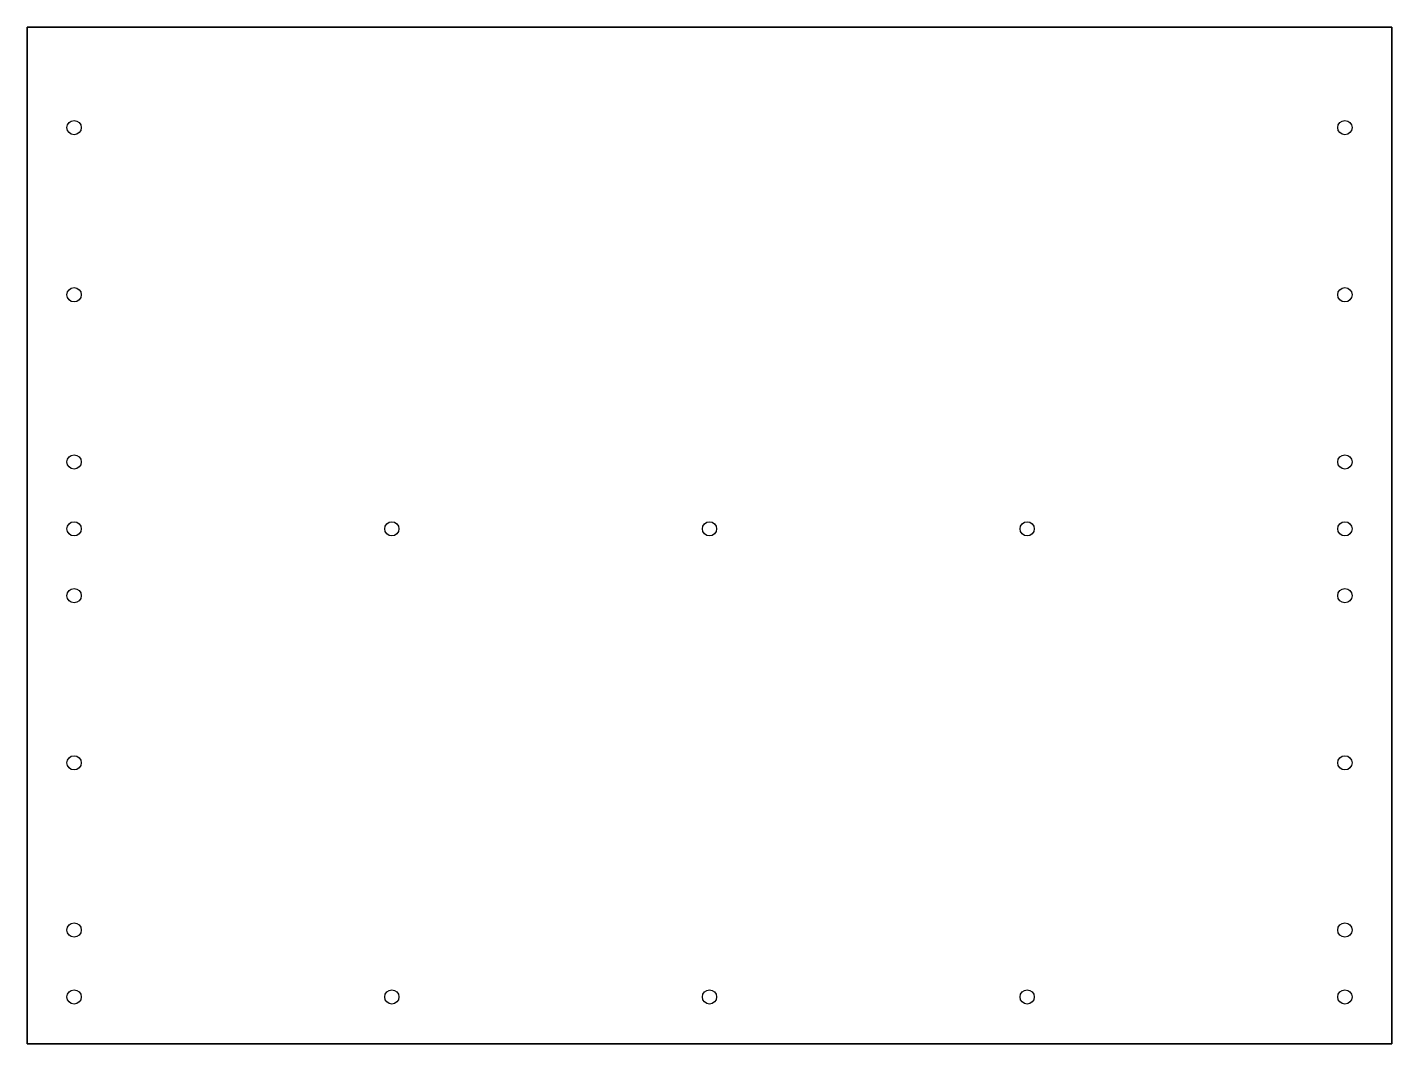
# Model space of a CAD drawing. Extents: x -3 to 303, y -3 to 225.
import ezdxf

# ---------------------------------------------------------------- set-up
doc = ezdxf.new("R2010")
doc.units = 0

msp = doc.modelspace()

# ---------------------------------------------------------------- linework, layer by layer
at = {"layer": 'layer0'}
for points in [[(-3, 225, 0), (303, 225, 0)], [(-3, -3, 0), (-3, 225, 0)], [(303, 225, 3), (-3, 225, 3)], [(-3, 225, 3), (-3, -3, 3)], [(303, 225, 0), (303, -3, 0)], [(303, -3, 3), (303, 225, 3)], [(303, -3, 0), (-3, -3, 0)], [(-3, -3, 3), (303, -3, 3)]]:
    msp.add_polyline3d(points, dxfattribs=at)
for centre in [(7.5, 202.5), (7.5, 202.5, 3), (292.5, 202.5), (292.5, 202.5, 3), (7.5, 165), (7.5, 165, 3), (292.5, 165), (292.5, 165, 3), (7.5, 127.5), (7.5, 127.5, 3), (292.5, 127.5), (292.5, 127.5, 3), (7.5, 112.5), (7.5, 112.5, 3), (78.75, 112.5), (78.75, 112.5, 3), (150, 112.5), (150, 112.5, 3), (221.25, 112.5), (221.25, 112.5, 3), (292.5, 112.5), (292.5, 112.5, 3), (7.5, 97.5), (7.5, 97.5, 3), (292.5, 97.5), (292.5, 97.5, 3), (7.5, 60), (7.5, 60, 3), (292.5, 60), (292.5, 60, 3), (7.5, 22.5), (7.5, 22.5, 3), (292.5, 22.5), (292.5, 22.5, 3), (7.5, 7.5), (7.5, 7.5, 3), (78.75, 7.5), (78.75, 7.5, 3), (150, 7.5), (150, 7.5, 3), (221.25, 7.5), (221.25, 7.5, 3), (292.5, 7.5), (292.5, 7.5, 3)]:
    msp.add_circle(centre, 1.6, dxfattribs=at)

doc.saveas('drawing.dxf')
